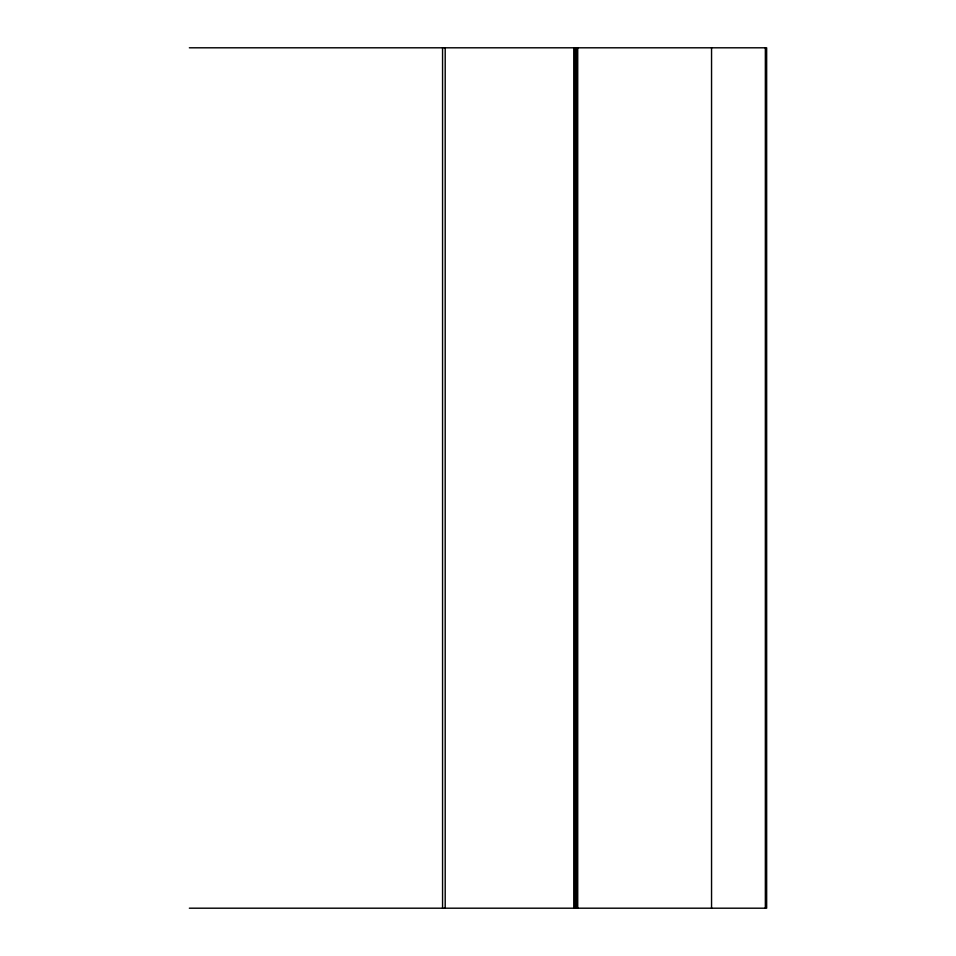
<?xml version="1.0" encoding="UTF-8"?>
<svg xmlns="http://www.w3.org/2000/svg" width="956" height="956" viewBox="0 0 956 956"><rect width="100%" height="100%" fill="white"/><g stroke="black" fill="none" stroke-linecap="round" stroke-linejoin="round"><path stroke-width="1.43" d="M189.348 47.8L766.652 47.8L766.652 908.2L189.348 908.2M765.35 47.8L765.35 908.2M711.551 47.8L711.551 908.2M577.723 47.8L577.723 908.2M576.408 47.8L576.408 908.2M575.094 47.8L575.094 908.2M573.779 47.8L573.779 908.2M445.197 47.8L445.197 908.2M442.568 47.8L442.568 908.2"/></g></svg>
